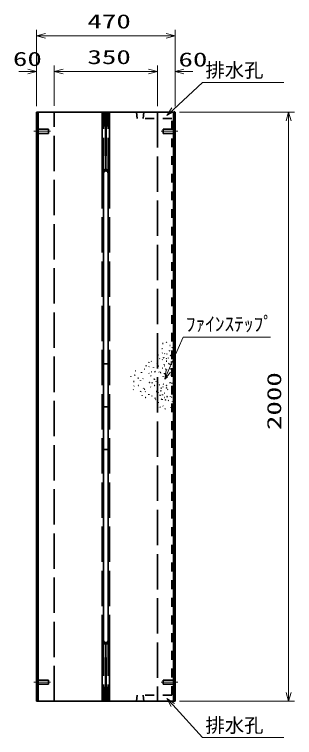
# Model space of a CAD drawing. Units: millimetres on the paper. Extents: x 0 to 841, y 0 to 594.
# Drawn here: x 497.1 to 544.6, y 280 to 402.8 of the extents above; entities that cross this region are included whole.
import ezdxf
from ezdxf.enums import TextEntityAlignment as Align

# ---------------------------------------------------------------- set-up
doc = ezdxf.new("R2010")
doc.units = ezdxf.units.MM
for name, pattern in [('DASHED', [7.5, 6, -1.5]), ('USER1', [18.5, 12, -1.5, 3.5, -1.5]), ('USER2', [3, 1.5, -1.5])]:
    doc.linetypes.add(name, pattern=pattern)
for name, color, linetype, lineweight in [('D-BMK（構造物基準線）', 2, 'USER1', 18), ('D-STR-DIM（寸法）', 7, 'Continuous', 13), ('D-STR-HTXT（WS-旗）', 7, 'Continuous', 13), ('D-STR-HTXT（旗上げ）', 7, 'Continuous', 13), ('D-STR（構造物WS）', 1, 'Continuous', 35), ('D-STR（構造物）', 1, 'Continuous', 35)]:
    doc.layers.add(name, color=color, linetype=linetype, lineweight=lineweight)
doc.styles.add('ＭＳ ゴシック', font='')
doc.styles.get('ＭＳ ゴシック').set_extended_font_data('MS Gothic')

# ---------------------------------------------------------------- blocks, each defined once
blk = doc.blocks.new('_Open30')
at = {"color": 7, "linetype": 'Continuous', "lineweight": 13}
for p, q in [((-1, 0.2679), (0, 0)), ((0, 0), (-1, -0.2679)), ((0, 0), (-1, 0))]:
    blk.add_line(p, q, dxfattribs=at)

msp = doc.modelspace()

# ---------------------------------------------------------------- linework, layer by layer
at = {"layer": 'D-BMK（構造物基準線）'}
for p, q in [((500.371, 382.931), (503.221, 382.931)), ((524.795, 382.931), (521.946, 382.931)), ((500.371, 289.431), (503.221, 289.431)), ((524.795, 289.431), (521.946, 289.431))]:
    msp.add_line(p, q, dxfattribs=at)
at = {"layer": 'D-STR-DIM（寸法）'}
for p, q in [((500.833, 394.077), (500.833, 400.127)), ((524.333, 394.107), (524.333, 400.127)), ((502.333, 399.127), (522.833, 399.127)), ((500.833, 387.181), (500.833, 394.077)), ((503.833, 387.232), (503.833, 394.077)), ((503.833, 387.232), (503.833, 394.077)), ((521.333, 387.247), (521.333, 394.077)), ((521.333, 387.217), (521.333, 394.077)), ((524.333, 387.15), (524.333, 394.077)), ((499.333, 393.077), (497.833, 393.077)), ((505.333, 393.077), (506.833, 393.077)), ((505.333, 393.077), (519.833, 393.077)), ((519.833, 393.077), (518.333, 393.077)), ((525.833, 393.077), (527.333, 393.077)), ((525.083, 386.181), (544.587, 386.181)), ((543.587, 287.681), (543.587, 384.681)), ((525.083, 286.181), (544.587, 286.181))]:
    msp.add_line(p, q, dxfattribs=at)
at = {"layer": 'D-STR-HTXT（WS-旗）'}
for points in [[(542.787, 391.227), (528.999, 391.227), (524.041, 386.638)], [(542.787, 280.032), (528.999, 280.032), (523.951, 285.564)]]:
    msp.add_lwpolyline(points, dxfattribs=at)
at = {"layer": 'D-STR-HTXT（旗上げ）'}
msp.add_lwpolyline([(540.506, 347.968), (525.676, 347.968), (523.177, 342.218)], dxfattribs=at)
msp.add_lwpolyline([(540.506, 347.968), (525.676, 347.968), (523.177, 342.218)], dxfattribs=at)
at = {"layer": 'D-STR（構造物WS）', "linetype": 'USER2'}
for p, q in [((517.9, 385.131), (517.762, 386.181)), ((519.033, 386.181), (518.904, 385.131)), ((523.758, 385.131), (517.9, 385.131)), ((523.758, 287.231), (523.758, 385.131)), ((517.9, 287.231), (517.762, 286.181)), ((523.758, 287.231), (517.9, 287.231)), ((518.904, 287.231), (519.033, 286.181))]:
    msp.add_line(p, q, dxfattribs=at)
at = {"layer": 'D-STR（構造物）'}
for p, q in [((500.833, 286.181), (500.833, 386.181)), ((500.833, 386.181), (524.333, 386.181)), ((501.083, 386.181), (501.083, 286.181)), ((511.958, 375.832), (511.958, 386.181)), ((511.958, 375.832), (511.958, 386.181)), ((512.458, 386.181), (512.583, 376.207)), ((512.708, 386.181), (512.583, 376.207)), ((513.208, 375.832), (513.208, 386.181)), ((524.083, 386.181), (524.083, 286.181)), ((524.333, 386.181), (524.333, 286.181)), ((512.208, 375.832), (512.208, 296.529)), ((512.958, 375.832), (512.958, 296.529)), ((522.216, 346.912), (522.288, 346.893)), ((522.216, 346.912), (522.288, 346.893)), ((522.841, 347.087), (522.899, 347.136)), ((522.841, 347.087), (522.899, 347.136)), ((522.899, 347.136), (522.947, 347.078)), ((522.899, 347.136), (522.947, 347.078)), ((523.417, 346.581), (523.492, 346.581)), ((523.417, 346.581), (523.492, 346.581)), ((523.764, 346.197), (523.817, 346.25)), ((523.764, 346.197), (523.817, 346.25)), ((523.817, 346.25), (523.87, 346.197)), ((523.817, 346.25), (523.87, 346.197)), ((521.447, 344.921), (521.441, 344.996)), ((521.447, 344.921), (521.441, 344.996)), ((522.101, 346.058), (522.154, 346.005)), ((522.101, 346.058), (522.154, 346.005)), ((522.195, 345.335), (522.13, 345.298)), ((522.195, 345.335), (522.13, 345.298)), ((522.154, 346.005), (522.208, 346.058)), ((522.154, 346.005), (522.208, 346.058)), ((522.582, 345.185), (522.508, 345.198)), ((522.582, 345.185), (522.508, 345.198)), ((522.921, 345.114), (522.946, 345.184)), ((522.921, 345.114), (522.946, 345.184)), ((523.4, 345.649), (523.328, 345.63)), ((523.4, 345.649), (523.328, 345.63)), ((523.381, 345.721), (523.4, 345.649)), ((523.381, 345.721), (523.4, 345.649)), ((523.517, 344.812), (523.53, 344.886)), ((523.517, 344.812), (523.53, 344.886)), ((523.53, 344.886), (523.604, 344.872)), ((523.53, 344.886), (523.604, 344.872)), ((523.712, 345.012), (523.774, 345.055)), ((523.712, 345.012), (523.774, 345.055)), ((523.774, 345.055), (523.817, 344.993)), ((523.774, 345.055), (523.817, 344.993)), ((519.902, 343.667), (519.849, 343.72)), ((519.902, 343.667), (519.849, 343.72)), ((519.902, 343.667), (519.955, 343.72)), ((519.902, 343.667), (519.955, 343.72)), ((520.318, 343.844), (520.28, 343.909)), ((520.318, 343.844), (520.28, 343.909)), ((521.736, 344.323), (521.665, 344.349)), ((521.736, 344.323), (521.665, 344.349)), ((522.148, 344.208), (522.18, 344.14)), ((522.148, 344.208), (522.18, 344.14)), ((522.365, 344.512), (522.303, 344.469)), ((522.365, 344.512), (522.303, 344.469)), ((522.365, 344.512), (522.408, 344.451)), ((522.365, 344.512), (522.408, 344.451)), ((522.799, 344.336), (522.86, 344.379)), ((522.799, 344.336), (522.86, 344.379)), ((522.907, 343.908), (522.833, 343.915)), ((522.907, 343.908), (522.833, 343.915)), ((522.86, 344.379), (522.903, 344.317)), ((522.86, 344.379), (522.903, 344.317)), ((523.129, 344.438), (523.197, 344.47)), ((523.129, 344.438), (523.197, 344.47)), ((523.645, 343.76), (523.682, 343.825)), ((523.645, 343.76), (523.682, 343.825)), ((523.682, 343.825), (523.747, 343.788)), ((523.682, 343.825), (523.747, 343.788)), ((513.208, 343.439), (511.958, 343.439)), ((513.208, 343.439), (511.958, 343.439)), ((519.12, 342.577), (519.195, 342.584)), ((519.12, 342.577), (519.195, 342.584)), ((519.43, 343.084), (519.449, 343.157)), ((519.43, 343.084), (519.449, 343.157)), ((519.877, 342.96), (519.942, 342.997)), ((519.877, 342.96), (519.942, 342.997)), ((520.694, 342.847), (520.668, 342.776)), ((520.694, 342.847), (520.668, 342.776)), ((521.283, 343.464), (521.226, 343.416)), ((521.283, 343.464), (521.226, 343.416)), ((521.468, 343.128), (521.53, 343.085)), ((521.468, 343.128), (521.53, 343.085)), ((521.53, 343.085), (521.487, 343.024)), ((521.53, 343.085), (521.487, 343.024)), ((522.111, 342.728), (522.186, 342.721)), ((522.111, 342.728), (522.186, 342.721)), ((522.476, 343.099), (522.551, 343.099)), ((522.476, 343.099), (522.551, 343.099)), ((522.495, 343.269), (522.482, 343.343)), ((522.495, 343.269), (522.482, 343.343)), ((522.719, 342.577), (522.647, 342.558)), ((522.719, 342.577), (522.647, 342.558)), ((522.882, 342.54), (522.943, 342.497)), ((522.882, 342.54), (522.943, 342.497)), ((522.943, 342.497), (522.9, 342.436)), ((522.943, 342.497), (522.9, 342.436)), ((523.251, 343.492), (523.203, 343.549)), ((523.251, 343.492), (523.203, 343.549)), ((523.362, 343.434), (523.301, 343.391)), ((523.362, 343.434), (523.301, 343.391)), ((523.405, 343.373), (523.362, 343.434)), ((523.405, 343.373), (523.362, 343.434)), ((523.563, 342.584), (523.637, 342.598)), ((523.563, 342.584), (523.637, 342.598)), ((523.654, 343.382), (523.58, 343.395)), ((523.654, 343.382), (523.58, 343.395)), ((523.637, 342.598), (523.65, 342.524)), ((523.637, 342.598), (523.65, 342.524)), ((523.641, 343.308), (523.654, 343.382)), ((523.641, 343.308), (523.654, 343.382)), ((516.837, 341.34), (516.817, 341.268)), ((516.837, 341.34), (516.817, 341.268)), ((517.52, 341.563), (517.462, 341.515)), ((517.52, 341.563), (517.462, 341.515)), ((517.568, 341.506), (517.52, 341.563)), ((517.568, 341.506), (517.52, 341.563)), ((517.677, 342.253), (517.602, 342.259)), ((517.677, 342.253), (517.602, 342.259)), ((518.642, 341.962), (518.648, 342.037)), ((518.642, 341.962), (518.648, 342.037)), ((519.896, 341.87), (519.928, 341.802)), ((519.896, 341.87), (519.928, 341.802)), ((520.171, 341.373), (520.228, 341.421)), ((520.171, 341.373), (520.228, 341.421)), ((520.228, 341.421), (520.276, 341.363)), ((520.228, 341.421), (520.276, 341.363)), ((520.385, 342.11), (520.311, 342.117)), ((520.385, 342.11), (520.311, 342.117)), ((520.945, 342.132), (520.877, 342.101)), ((520.945, 342.132), (520.877, 342.101)), ((520.945, 342.132), (520.913, 342.2)), ((520.945, 342.132), (520.913, 342.2)), ((521.632, 342.027), (521.584, 342.084)), ((521.632, 342.027), (521.584, 342.084)), ((521.885, 341.988), (521.82, 341.95)), ((521.885, 341.988), (521.82, 341.95)), ((521.847, 342.053), (521.885, 341.988)), ((521.847, 342.053), (521.885, 341.988)), ((522.325, 341.38), (522.288, 341.315)), ((522.325, 341.38), (522.288, 341.315)), ((522.489, 341.761), (522.561, 341.781)), ((522.489, 341.761), (522.561, 341.781)), ((522.561, 341.781), (522.542, 341.853)), ((522.561, 341.781), (522.542, 341.853)), ((523.003, 341.214), (522.941, 341.171)), ((523.003, 341.214), (522.941, 341.171)), ((523.003, 341.214), (523.046, 341.153)), ((523.003, 341.214), (523.046, 341.153)), ((523.693, 341.529), (523.619, 341.516)), ((523.693, 341.529), (523.619, 341.516)), ((523.706, 341.456), (523.693, 341.529)), ((523.706, 341.456), (523.693, 341.529)), ((523.935, 341.359), (523.873, 341.402)), ((523.935, 341.359), (523.873, 341.402)), ((523.892, 341.297), (523.935, 341.359)), ((523.892, 341.297), (523.935, 341.359)), ((517.289, 340.464), (517.364, 340.464)), ((517.289, 340.464), (517.364, 340.464)), ((518.113, 341.009), (518.038, 341.009)), ((518.113, 341.009), (518.038, 341.009)), ((518.491, 340.624), (518.438, 340.677)), ((518.491, 340.624), (518.438, 340.677)), ((518.86, 340.926), (518.892, 340.994)), ((518.86, 340.926), (518.892, 340.994)), ((519.998, 340.321), (519.998, 340.246)), ((520.073, 340.321), (519.998, 340.321)), ((519.998, 340.321), (519.998, 340.246)), ((520.073, 340.321), (519.998, 340.321)), ((520.466, 340.194), (520.446, 340.267)), ((520.466, 340.194), (520.446, 340.267)), ((520.746, 340.867), (520.821, 340.867)), ((520.746, 340.867), (520.821, 340.867)), ((520.821, 340.867), (520.821, 340.792)), ((520.821, 340.867), (520.821, 340.792)), ((521.147, 340.535), (521.094, 340.482)), ((521.147, 340.535), (521.094, 340.482)), ((521.426, 340.3), (521.368, 340.251)), ((521.426, 340.3), (521.368, 340.251)), ((521.426, 340.3), (521.474, 340.242)), ((521.426, 340.3), (521.474, 340.242)), ((521.611, 339.964), (521.672, 339.921)), ((521.611, 339.964), (521.672, 339.921)), ((522.316, 339.971), (522.373, 340.019)), ((522.316, 339.971), (522.373, 340.019)), ((522.373, 340.019), (522.325, 340.077)), ((522.373, 340.019), (522.325, 340.077)), ((522.748, 341.024), (522.735, 340.95)), ((522.748, 341.024), (522.735, 340.95)), ((523.443, 340.227), (523.505, 340.27)), ((523.443, 340.227), (523.505, 340.27)), ((523.505, 340.27), (523.548, 340.208)), ((523.505, 340.27), (523.548, 340.208)), ((523.796, 340.217), (523.783, 340.143)), ((523.796, 340.217), (523.783, 340.143)), ((517.254, 339.108), (517.234, 339.036)), ((517.254, 339.108), (517.234, 339.036)), ((517.393, 339.746), (517.336, 339.698)), ((517.393, 339.746), (517.336, 339.698)), ((518.058, 339.758), (518.123, 339.795)), ((518.058, 339.758), (518.123, 339.795)), ((518.123, 339.795), (518.085, 339.86)), ((518.123, 339.795), (518.085, 339.86)), ((518.499, 338.798), (518.473, 338.728)), ((518.499, 338.798), (518.473, 338.728)), ((518.953, 339.263), (518.933, 339.335)), ((518.953, 339.263), (518.933, 339.335)), ((519.137, 339.175), (519.072, 339.137)), ((519.137, 339.175), (519.072, 339.137)), ((519.137, 339.175), (519.174, 339.11)), ((519.137, 339.175), (519.174, 339.11)), ((519.261, 338.706), (519.314, 338.759)), ((519.261, 338.706), (519.314, 338.759)), ((520.134, 339.551), (520.204, 339.525)), ((520.134, 339.551), (520.204, 339.525)), ((520.848, 339.802), (520.78, 339.77)), ((520.848, 339.802), (520.78, 339.77)), ((520.88, 339.734), (520.848, 339.802)), ((520.88, 339.734), (520.848, 339.802)), ((521.179, 338.785), (521.111, 338.753)), ((521.179, 338.785), (521.111, 338.753)), ((521.21, 338.717), (521.179, 338.785)), ((521.21, 338.717), (521.179, 338.785)), ((521.672, 339.921), (521.629, 339.859)), ((521.672, 339.921), (521.629, 339.859)), ((521.951, 338.885), (521.879, 338.866)), ((521.951, 338.885), (521.879, 338.866)), ((522.006, 339.334), (521.931, 339.334)), ((522.006, 339.334), (521.931, 339.334)), ((521.932, 338.957), (521.951, 338.885)), ((521.932, 338.957), (521.951, 338.885)), ((522.328, 339.557), (522.254, 339.563)), ((522.328, 339.557), (522.254, 339.563)), ((522.862, 339.413), (522.79, 339.393)), ((522.862, 339.413), (522.79, 339.393)), ((522.882, 339.786), (522.81, 339.805)), ((522.882, 339.786), (522.81, 339.805)), ((522.881, 339.34), (522.862, 339.413)), ((522.881, 339.34), (522.862, 339.413)), ((522.863, 339.714), (522.882, 339.786)), ((522.863, 339.714), (522.882, 339.786)), ((523.048, 339.055), (523.106, 339.103)), ((523.048, 339.055), (523.106, 339.103)), ((523.106, 339.103), (523.057, 339.16)), ((523.106, 339.103), (523.057, 339.16)), ((523.802, 339.021), (523.795, 338.946)), ((523.802, 339.021), (523.795, 338.946)), ((518.718, 338.152), (518.749, 338.084)), ((518.718, 338.152), (518.749, 338.084)), ((519.241, 337.727), (519.298, 337.776)), ((519.241, 337.727), (519.298, 337.776)), ((519.298, 337.776), (519.346, 337.718)), ((519.298, 337.776), (519.346, 337.718)), ((519.877, 338.214), (519.896, 338.287)), ((519.877, 338.214), (519.896, 338.287)), ((520.397, 338.052), (520.404, 337.977)), ((520.397, 338.052), (520.404, 337.977)), ((520.923, 337.68), (520.923, 337.605)), ((520.923, 337.68), (520.923, 337.605)), ((521.457, 338.682), (521.431, 338.612)), ((521.457, 338.682), (521.431, 338.612)), ((521.799, 338.132), (521.726, 338.152)), ((521.799, 338.132), (521.726, 338.152)), ((521.779, 338.06), (521.799, 338.132)), ((521.779, 338.06), (521.799, 338.132)), ((522.22, 338.184), (522.167, 338.237)), ((522.22, 338.184), (522.167, 338.237)), ((522.167, 338.131), (522.22, 338.184)), ((522.167, 338.131), (522.22, 338.184)), ((522.536, 337.731), (522.468, 337.763)), ((522.536, 337.731), (522.468, 337.763)), ((522.476, 338.51), (522.551, 338.51)), ((522.476, 338.51), (522.551, 338.51)), ((522.988, 337.902), (522.916, 337.921)), ((522.988, 337.902), (522.916, 337.921)), ((522.988, 337.902), (522.969, 337.83)), ((522.988, 337.902), (522.969, 337.83)), ((523.573, 337.9), (523.579, 337.974)), ((523.573, 337.9), (523.579, 337.974)), ((523.769, 337.747), (523.721, 337.804)), ((523.769, 337.747), (523.721, 337.804)), ((521.039, 337.387), (520.986, 337.334)), ((521.039, 337.387), (520.986, 337.334)), ((521.468, 336.856), (521.393, 336.856)), ((521.468, 336.856), (521.393, 336.856)), ((521.468, 336.931), (521.468, 336.856)), ((521.468, 336.931), (521.468, 336.856)), ((522.022, 337.449), (521.965, 337.401)), ((522.022, 337.449), (521.965, 337.401)), ((522.022, 337.449), (521.974, 337.507)), ((522.022, 337.449), (521.974, 337.507)), ((522.112, 337.375), (522.112, 337.45)), ((522.112, 337.375), (522.112, 337.45)), ((522.273, 336.353), (522.326, 336.3)), ((522.273, 336.353), (522.326, 336.3)), ((522.643, 337.374), (522.718, 337.367)), ((522.643, 337.374), (522.718, 337.367)), ((522.718, 337.367), (522.712, 337.292)), ((522.718, 337.367), (522.712, 337.292)), ((523.212, 337.219), (523.154, 337.171)), ((523.212, 337.219), (523.154, 337.171)), ((523.164, 337.276), (523.212, 337.219)), ((523.164, 337.276), (523.212, 337.219)), ((523.901, 337.062), (523.908, 337.137)), ((523.901, 337.062), (523.908, 337.137)), ((512.208, 336.181), (512.958, 336.181)), ((512.208, 336.181), (512.958, 336.181)), ((521.453, 336.077), (521.421, 336.009)), ((521.453, 336.077), (521.421, 336.009)), ((521.817, 336.094), (521.764, 336.147)), ((521.817, 336.094), (521.764, 336.147)), ((521.764, 336.041), (521.817, 336.094)), ((521.764, 336.041), (521.817, 336.094)), ((522.574, 335.879), (522.642, 335.847)), ((522.574, 335.879), (522.642, 335.847)), ((522.642, 335.847), (522.61, 335.779)), ((522.642, 335.847), (522.61, 335.779)), ((523.679, 336.016), (523.685, 336.09)), ((523.679, 336.016), (523.685, 336.09)), ((523.818, 335.815), (523.875, 335.863)), ((523.818, 335.815), (523.875, 335.863)), ((523.875, 335.863), (523.827, 335.92)), ((523.875, 335.863), (523.827, 335.92)), ((511.958, 328.922), (513.208, 328.922)), ((511.958, 328.922), (513.208, 328.922)), ((511.958, 296.529), (511.958, 286.181)), ((512.458, 286.181), (512.583, 296.154)), ((512.458, 286.181), (512.583, 296.154)), ((512.708, 286.181), (512.583, 296.154)), ((512.708, 286.181), (512.583, 296.154)), ((513.208, 296.529), (513.208, 286.181)), ((524.333, 286.181), (500.833, 286.181))]:
    msp.add_line(p, q, dxfattribs=at)
at = {"layer": 'D-STR（構造物）', "linetype": 'DASHED'}
for p, q in [((503.833, 286.181), (503.833, 386.181)), ((512.208, 375.832), (512.208, 386.181)), ((512.958, 375.832), (512.958, 386.181)), ((521.333, 386.181), (521.333, 286.181)), ((500.833, 383.281), (502.833, 383.281)), ((502.833, 382.581), (502.833, 383.281)), ((522.333, 382.581), (522.333, 383.281)), ((524.333, 383.281), (522.333, 383.281)), ((500.833, 382.581), (502.833, 382.581)), ((524.333, 382.581), (522.333, 382.581)), ((511.958, 375.832), (511.958, 296.529)), ((513.208, 375.832), (513.208, 296.529)), ((512.208, 296.529), (512.208, 286.181)), ((512.958, 296.529), (512.958, 286.181)), ((500.833, 289.781), (502.833, 289.781)), ((502.833, 289.781), (502.833, 289.081)), ((524.333, 289.781), (522.333, 289.781)), ((522.333, 289.781), (522.333, 289.081)), ((500.833, 289.081), (502.833, 289.081)), ((524.333, 289.081), (522.333, 289.081))]:
    msp.add_line(p, q, dxfattribs=at)
for centre, start, end in [((512.583, 375.832), 0, 180), ((512.583, 296.529), 180, 0)]:
    msp.add_arc(centre, 0.625, start, end, dxfattribs=at)
at = {"layer": 'D-STR（構造物）'}
for centre, start, end in [((512.583, 375.832), 0, 180), ((512.583, 296.529), 180, 0)]:
    msp.add_arc(centre, 0.375, start, end, dxfattribs=at)

# ---------------------------------------------------------------- block references
at = {"layer": 'D-STR-DIM（寸法）', "xscale": 1.5, "yscale": 1.5}
for p, rotation in [((500.833, 399.127), 180), ((503.833, 393.077), 180), ((503.833, 393.077), 180), ((524.333, 393.077), 180), ((543.587, 386.181), 90), ((543.587, 286.181), 270)]:
    msp.add_blockref('_Open30', p, dxfattribs=dict(at, rotation=rotation))
for p in [(524.333, 399.127), (500.833, 393.077), (521.333, 393.077), (521.333, 393.077)]:
    msp.add_blockref('_Open30', p, dxfattribs=at)
at = {"layer": 'D-STR-HTXT（WS-旗）', "xscale": 1.5, "yscale": 1.5}
for p, rotation in [((522.94, 385.619), 222.78711), ((522.94, 286.673), 132.37661)]:
    msp.add_blockref('_Open30', p, dxfattribs=dict(at, rotation=rotation))
at = {"layer": 'D-STR-HTXT（旗上げ）', "xscale": 1.5, "yscale": 1.5, "rotation": 246.50838}
msp.add_blockref('_Open30', (522.579, 340.842), dxfattribs=at)
msp.add_blockref('_Open30', (522.579, 340.842), dxfattribs=at)

# ---------------------------------------------------------------- texts
at = {"layer": 'D-STR-DIM（寸法）', "style": 'ＭＳ ゴシック', "width": 1.5}
for s, p in [('470', (509.458, 399.665)), ('350', (509.458, 393.615)), ('60', (496.819, 393.296)), ('60', (524.903, 393.201))]:
    msp.add_text(s, height=2.405, dxfattribs=at).set_placement(p, align=Align.BOTTOM_LEFT)
msp.add_text('2000', height=2.405, rotation=90, dxfattribs=at).set_placement((543.05, 332.222), align=Align.BOTTOM_LEFT)
at = {"layer": 'D-STR-HTXT（WS-旗）', "style": 'ＭＳ ゴシック'}
for p in [(529.48, 391.379), (529.48, 280.184)]:
    msp.add_text('排水孔', height=2.405, dxfattribs=at).set_placement(p, align=Align.BOTTOM_LEFT)
at = {"layer": 'D-STR-HTXT（旗上げ）', "style": 'ＭＳ ゴシック'}
msp.add_text('ﾌｧｲﾝｽﾃｯﾌﾟ', height=2.405, dxfattribs=at).set_placement((526.156, 348.294), align=Align.BOTTOM_LEFT)
msp.add_text('ﾌｧｲﾝｽﾃｯﾌﾟ', height=2.405, dxfattribs=at).set_placement((526.156, 348.294), align=Align.BOTTOM_LEFT)

doc.saveas('drawing.dxf')
